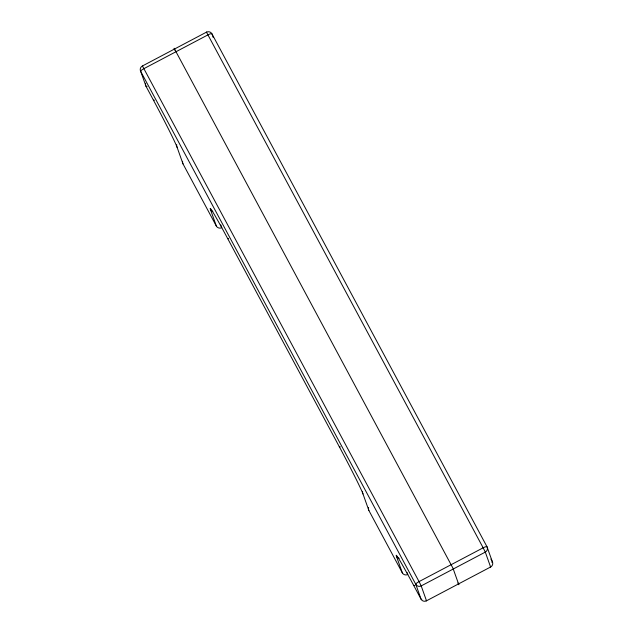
<?xml version="1.0" encoding="UTF-8"?>
<svg xmlns="http://www.w3.org/2000/svg" width="633" height="633" viewBox="0 0 633 633"><rect width="100%" height="100%" fill="white"/><g stroke="black" fill="none" stroke-linecap="round" stroke-linejoin="round"><path stroke-width="0.95" d="M220.782 224.889L221.764 227.651A4.027 3.933 -19.6 0 1 216.344 226.06L183 163.892L177.105 147.331A44.31 1.408 62.2 0 0 153.415 100.101L145.986 86.238L140.676 71.339A4.027 3.933 -19.6 0 1 142.378 65.998L206.5 32.133M142.449 65.998L419.22 581.925L421.167 585.818L426.531 600.899L426.175 600.377M490.622 567.097L490.274 566.575M206.461 32.133L483.319 548.131L485.274 552.016L490.63 567.097M490.915 559.066L492.316 561.661A4.027 3.933 -19.6 0 1 490.607 567.002L426.507 600.804A4.027 3.933 -19.6 0 1 421.087 599.214L413.65 585.351A44.31 1.408 62.2 0 0 396.448 556.328A4.027 3.933 -19.6 0 0 399.209 558.33M457.928 583.001L458.854 584.734L452.959 568.181L174.138 48.266L174.795 50.11M212.807 211.406A4.027 3.933 -19.6 0 1 210.449 209.507A44.31 1.408 62.2 0 1 227.658 238.53L339.304 446.708A44.31 1.408 62.2 0 1 362.986 493.938L368.881 510.499L402.343 572.881A4.027 3.933 -19.6 0 0 407.763 574.471L407.106 572.636M213.226 37.513L211.905 33.786A4.027 3.933 -19.6 0 0 206.485 32.196M396.448 556.328L402.343 572.881M210.449 209.507L216.344 226.06M183 163.892A4.027 3.933 -19.6 0 1 182.628 161.288M368.881 510.499A4.027 3.933 -19.6 0 1 368.612 507.492M491.896 562.42A4.027 0.87 -28.2 0 0 492.316 561.661L487.006 546.762L211.905 33.786A4.027 0.87 -28.2 0 0 208.043 34.831L143.944 68.633A4.027 0.87 -28.2 0 0 140.676 71.339L415.786 584.314L421.087 599.214A4.027 0.87 -28.2 0 0 421.831 599.364M145.709 83.24A4.027 3.933 -19.6 0 0 145.986 86.238A4.027 0.87 -28.2 0 0 147.133 86.302M154.405 100.204A4.027 0.87 -28.2 0 1 153.415 100.101M177.105 147.331A4.027 3.933 -19.6 0 1 176.734 144.728M228.64 238.633A4.027 0.87 -28.2 0 1 227.658 238.53M340.285 446.811A4.027 0.87 -28.2 0 1 339.304 446.708M362.986 493.938A4.027 3.933 -19.6 0 1 362.614 491.335M414.908 585.383A4.027 0.87 -28.2 0 1 413.65 585.351M483.153 547.814L419.046 581.608A4.027 0.87 -28.2 0 0 415.786 584.314A4.027 3.933 -19.6 0 0 421.206 585.905L485.305 552.103A4.027 3.933 -19.6 0 0 487.006 546.762A4.027 0.87 -28.2 0 0 483.153 547.814"/></g></svg>
